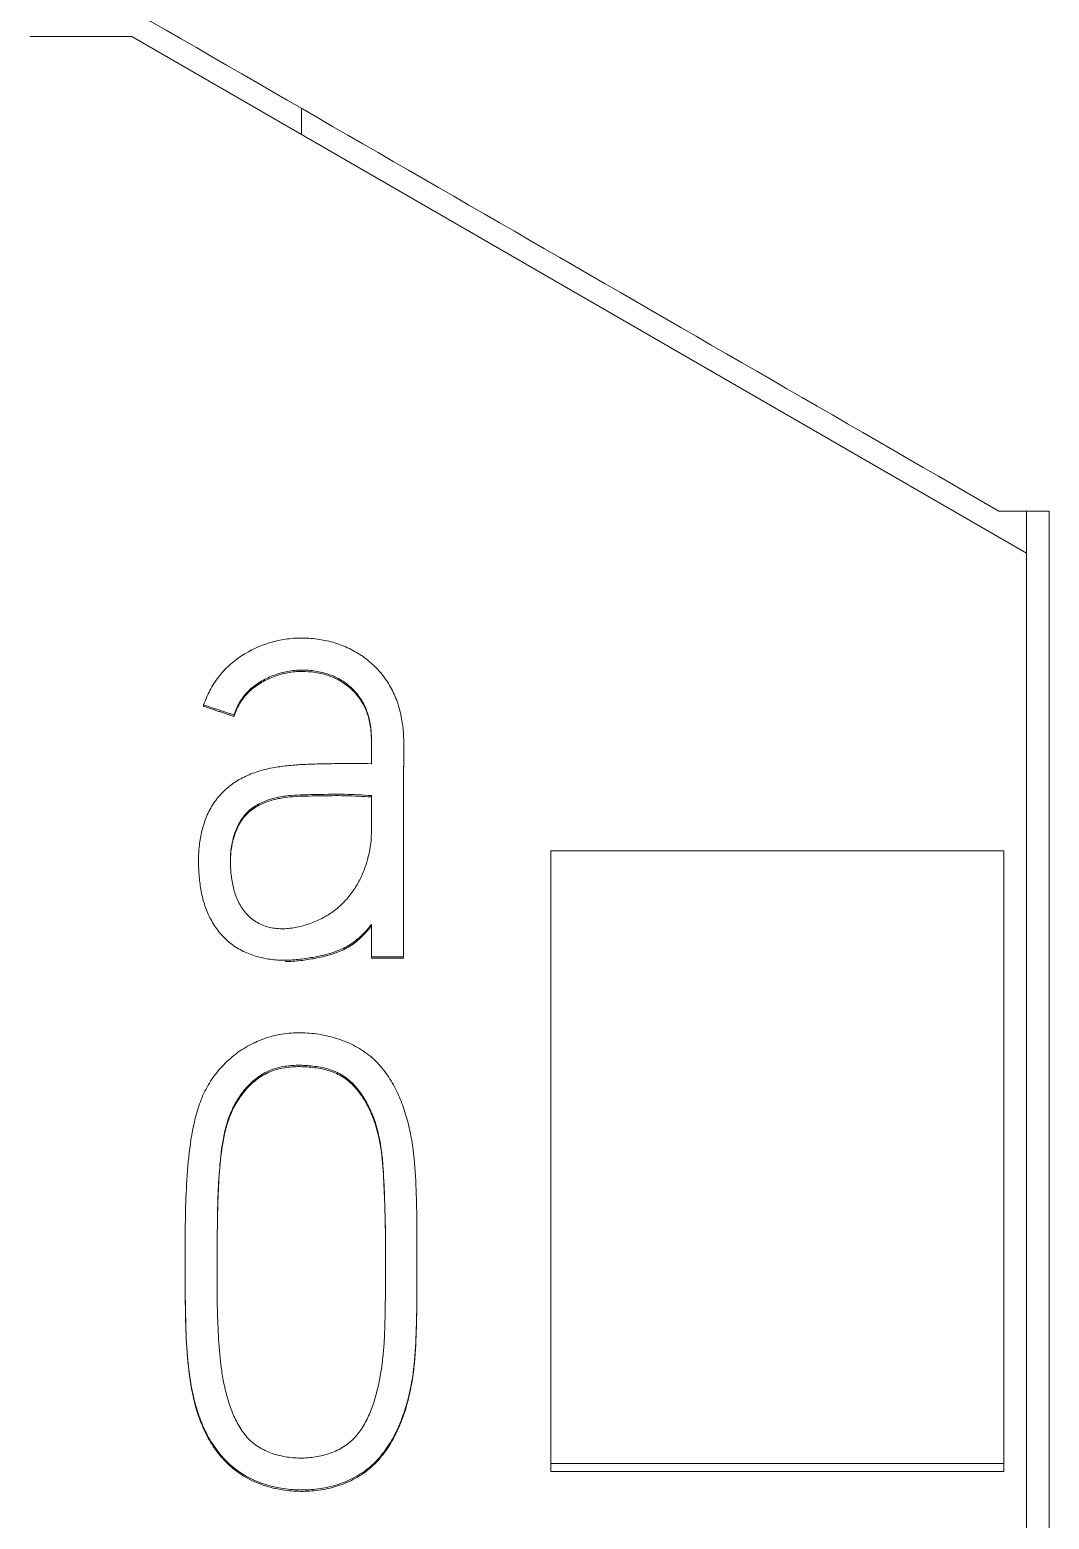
# Model space of a CAD drawing. Header units: millimetres. Extents: x 1359 to 3577, y 1336 to 3557.
# Drawn here: x 2645.97 to 2650.47, y 3034.69 to 3041.27 of the extents above; entities that cross this region are included whole.
import ezdxf

# ---------------------------------------------------------------- set-up
doc = ezdxf.new("R2010")
doc.units = ezdxf.units.MM
doc.layers.add('000-PI-Oprema', color=30, linetype='Continuous', lineweight=5)

msp = doc.modelspace()

# ---------------------------------------------------------------- linework, layer by layer
at = {"layer": '000-PI-Oprema', "color": 0, "linetype": 'ByBlock', "lineweight": 0}
for p, q in [((2646.4213, 3041.2368), (2645.9713, 3041.2368)), ((2646.4213, 3041.2368), (2650.3713, 3038.9563)), ((2647.1713, 3040.8038), (2647.1713, 3040.9208)), ((2650.4713, 3039.142), (2650.2495, 3039.142)), ((2650.4713, 3039.142), (2650.2495, 3039.142)), ((2650.3713, 3039.142), (2650.3713, 3038.9563)), ((2650.3713, 3038.9563), (2650.3713, 2930.1412)), ((2646.7388, 3038.287), (2646.7388, 3038.2808)), ((2646.8719, 3038.2429), (2646.8719, 3038.2367)), ((2647.6231, 3038.0862), (2647.6231, 3038.0924)), ((2647.4794, 3037.887), (2647.4794, 3037.749)), ((2646.7159, 3037.5975), (2646.7159, 3037.5913)), ((2648.2713, 3034.9388), (2648.2713, 3037.6425)), ((2650.2713, 3037.6425), (2648.2713, 3037.6425)), ((2650.2713, 3034.9388), (2650.2713, 3037.6425)), ((2647.4794, 3037.3185), (2647.4794, 3037.1751)), ((2647.4794, 3037.1751), (2647.4794, 3037.1689)), ((2647.4794, 3037.1751), (2647.6209, 3037.1751)), ((2647.6209, 3037.1689), (2647.4794, 3037.1689)), ((2647.6209, 3037.1751), (2647.6209, 3037.1689)), ((2646.6565, 3035.843), (2646.6565, 3035.8368)), ((2647.6804, 3035.795), (2647.6804, 3035.8012)), ((2648.2713, 3034.9048), (2648.2713, 3034.9388)), ((2650.2713, 3034.9388), (2648.2713, 3034.9388)), ((2650.2713, 3034.9048), (2648.2713, 3034.9048)), ((2650.2713, 3034.9048), (2650.2713, 3034.9388))]:
    msp.add_line(p, q, dxfattribs=at)
for points in [[(2645.9713, 3041.6121), (2644.5452, 3040.7888), (2643.1192, 3039.9654), (2641.693, 3039.142)], [(2650.2495, 3039.142), (2648.8234, 3039.9654), (2647.3973, 3040.7888), (2645.9713, 3041.6121)], [(2647.6231, 3038.0862), (2647.6231, 3038.0594), (2647.6223, 3038.0327), (2647.6216, 3038.0059)]]:
    msp.add_open_spline(points, degree=3, dxfattribs=at)
for points, knots in [([(2650.4713, 3039.142), (2650.4713, 3036.0981), (2650.4713, 3026.5281), (2650.4713, 3012.3581), (2650.4713, 2997.7915), (2650.4713, 2983.5816), (2650.4713, 2969.2875), (2650.4713, 2953.801), (2650.4713, 2941.1615), (2650.4713, 2933.1965), (2650.4713, 2929.8557)], [0, 0, 0, 0, 0.083934, 0.263736, 0.389889, 0.484142, 0.653794, 0.78188, 0.908517, 1, 1, 1, 1]), ([(2647.6209, 3037.1751), (2647.6209, 3037.2678), (2647.6209, 3037.3606), (2647.6208, 3037.4998), (2647.6209, 3037.5462), (2647.6211, 3037.6389), (2647.6212, 3037.6853), (2647.6211, 3037.7549), (2647.621, 3037.7781), (2647.6207, 3037.8245), (2647.6202, 3037.8709), (2647.6202, 3037.9172), (2647.6205, 3037.9636), (2647.6209, 3037.9868), (2647.6228, 3038.0564), (2647.6242, 3038.1028), (2647.6203, 3038.1722), (2647.618, 3038.1952), (2647.6102, 3038.2413), (2647.6048, 3038.2639), (2647.591, 3038.3079), (2647.5825, 3038.3295), (2647.5668, 3038.3608), (2647.5611, 3038.3711), (2647.549, 3038.3909), (2647.5425, 3038.4004), (2647.5218, 3038.4282), (2647.5065, 3038.4454), (2647.4812, 3038.4695), (2647.4723, 3038.4772), (2647.4541, 3038.4919), (2647.4447, 3038.4987), (2647.4157, 3038.5181), (2647.3954, 3038.5294), (2647.3635, 3038.544), (2647.3526, 3038.5485), (2647.3307, 3038.5565), (2647.3196, 3038.5601), (2647.286, 3038.5697), (2647.2632, 3038.5745), (2647.2284, 3038.5792), (2647.2167, 3038.5804), (2647.1933, 3038.5819), (2647.1817, 3038.5823), (2647.1468, 3038.5822), (2647.1237, 3038.5805), (2647.0891, 3038.5756), (2647.0776, 3038.5735), (2647.0547, 3038.5685), (2647.0433, 3038.5656), (2646.9874, 3038.5491), (2646.9454, 3038.5297), (2646.8867, 3038.4907), (2646.8684, 3038.4764), (2646.8344, 3038.4452), (2646.8186, 3038.4282), (2646.7972, 3038.4007), (2646.7904, 3038.391), (2646.7777, 3038.3714), (2646.7602, 3038.3412), (2646.7465, 3038.3091), (2646.7388, 3038.287)], [0, 0, 0, 0, 0.125, 0.125, 0.1875, 0.1875, 0.25, 0.25, 0.28125, 0.28125, 0.3125, 0.34375, 0.34375, 0.375, 0.375, 0.4375, 0.4375, 0.46875, 0.46875, 0.5, 0.5, 0.53125, 0.53125, 0.546875, 0.546875, 0.5625, 0.5625, 0.59375, 0.59375, 0.609375, 0.609375, 0.625, 0.625, 0.65625, 0.65625, 0.671875, 0.671875, 0.6875, 0.6875, 0.71875, 0.71875, 0.734375, 0.734375, 0.75, 0.75, 0.78125, 0.78125, 0.796875, 0.796875, 0.8125, 0.8125, 0.875, 0.875, 0.90625, 0.90625, 0.9375, 0.9375, 0.953125, 0.953125, 0.96875, 1, 1, 1, 1]), ([(2646.8719, 3038.2429), (2646.8787, 3038.2623), (2646.887, 3038.2809), (2646.9025, 3038.3071), (2646.9083, 3038.3156), (2646.9209, 3038.332), (2646.9277, 3038.3396), (2646.9492, 3038.3613), (2646.9652, 3038.3739), (2646.9999, 3038.3962), (2647.0181, 3038.4056), (2647.0557, 3038.4212), (2647.0752, 3038.4274), (2647.1154, 3038.4366), (2647.1357, 3038.4394), (2647.1662, 3038.441), (2647.1764, 3038.4411), (2647.1968, 3038.4405), (2647.2072, 3038.4397), (2647.2378, 3038.4362), (2647.2578, 3038.4322), (2647.287, 3038.4235), (2647.2966, 3038.4201), (2647.3156, 3038.4124), (2647.325, 3038.408), (2647.3522, 3038.3935), (2647.369, 3038.3819), (2647.3921, 3038.3617), (2647.3995, 3038.3545), (2647.4133, 3038.3393), (2647.4262, 3038.3235), (2647.4371, 3038.3064), (2647.4471, 3038.2886), (2647.4516, 3038.2793), (2647.4633, 3038.2508), (2647.4689, 3038.2313), (2647.4747, 3038.2012), (2647.4761, 3038.191), (2647.4782, 3038.1706), (2647.4788, 3038.1604), (2647.4797, 3038.1298), (2647.4794, 3038.1094), (2647.4795, 3038.0685), (2647.4797, 3038.0481), (2647.4794, 3038.0277)], [0, 0, 0, 0, 0.0625, 0.0625, 0.09375, 0.09375, 0.125, 0.125, 0.1875, 0.1875, 0.25, 0.25, 0.3125, 0.3125, 0.375, 0.375, 0.40625, 0.40625, 0.4375, 0.4375, 0.5, 0.5, 0.53125, 0.53125, 0.5625, 0.5625, 0.625, 0.625, 0.65625, 0.65625, 0.6875, 0.71875, 0.71875, 0.75, 0.75, 0.8125, 0.8125, 0.84375, 0.84375, 0.875, 0.875, 0.9375, 0.9375, 1, 1, 1, 1]), ([(2647.4795, 3038.1144), (2647.4795, 3038.1241), (2647.4794, 3038.1339), (2647.4788, 3038.1538), (2647.4782, 3038.164), (2647.4762, 3038.1843), (2647.4747, 3038.1945), (2647.4691, 3038.2246), (2647.4635, 3038.2441), (2647.4519, 3038.2724), (2647.4475, 3038.2817), (2647.4375, 3038.2997), (2647.4265, 3038.3168), (2647.4138, 3038.3326), (2647.4001, 3038.3477), (2647.3928, 3038.3549), (2647.3695, 3038.3753), (2647.3528, 3038.3869), (2647.3258, 3038.4015), (2647.3164, 3038.4059), (2647.2973, 3038.4137), (2647.278, 3038.4205), (2647.2581, 3038.4254), (2647.238, 3038.4295), (2647.2278, 3038.4312), (2647.1971, 3038.4347), (2647.1767, 3038.4354), (2647.1461, 3038.4338), (2647.1359, 3038.4328), (2647.1155, 3038.43), (2647.1053, 3038.4281), (2647.0753, 3038.4213), (2647.0559, 3038.4151), (2647.0277, 3038.4034), (2647.0184, 3038.3991), (2647.0002, 3038.3897), (2646.9912, 3038.3845), (2646.9654, 3038.3678), (2646.9493, 3038.3552), (2646.9276, 3038.3334), (2646.9208, 3038.3256), (2646.9083, 3038.3095), (2646.8969, 3038.2926), (2646.8876, 3038.2745), (2646.8791, 3038.256), (2646.8753, 3038.2464), (2646.8719, 3038.2367)], [0, 0, 0, 0, 0.033132, 0.033132, 0.067663, 0.067663, 0.102194, 0.102194, 0.171256, 0.171256, 0.205787, 0.205787, 0.240318, 0.274849, 0.274849, 0.30938, 0.30938, 0.378442, 0.378442, 0.412973, 0.412973, 0.447504, 0.482035, 0.482035, 0.516566, 0.516566, 0.585628, 0.585628, 0.620159, 0.620159, 0.65469, 0.65469, 0.723752, 0.723752, 0.758283, 0.758283, 0.792814, 0.792814, 0.861876, 0.861876, 0.896407, 0.896407, 0.930938, 0.965469, 0.965469, 1, 1, 1, 1]), ([(2647.4794, 3038.0277), (2647.4353, 3038.0287), (2647.3913, 3038.0286), (2647.3252, 3038.028), (2647.3031, 3038.0277), (2647.2591, 3038.027), (2647.215, 3038.0262), (2647.171, 3038.024), (2647.127, 3038.0208), (2647.105, 3038.0186), (2647.0613, 3038.0128), (2647.0396, 3038.0091), (2647.0075, 3038.0017), (2646.9968, 3037.9989), (2646.9756, 3037.9927), (2646.9651, 3037.9891), (2646.9342, 3037.9775), (2646.9145, 3037.9682), (2646.8769, 3037.9463), (2646.859, 3037.9337), (2646.8253, 3037.9049), (2646.8101, 3037.8892), (2646.7834, 3037.855), (2646.7719, 3037.8364), (2646.7522, 3037.7968), (2646.7443, 3037.7765), (2646.7316, 3037.7348), (2646.7267, 3037.7136), (2646.7214, 3037.6811), (2646.72, 3037.6702), (2646.7178, 3037.6484), (2646.7155, 3037.6158), (2646.7157, 3037.5833), (2646.7179, 3037.54), (2646.7198, 3037.5184), (2646.7242, 3037.486), (2646.7259, 3037.4752), (2646.7301, 3037.4537), (2646.7325, 3037.4429), (2646.7407, 3037.4112), (2646.7475, 3037.3905), (2646.7604, 3037.3605), (2646.7651, 3037.3506), (2646.7755, 3037.3312), (2646.7811, 3037.3217), (2646.7991, 3037.2943), (2646.8126, 3037.2772), (2646.8354, 3037.2539), (2646.8434, 3037.2464), (2646.8604, 3037.2324), (2646.8694, 3037.2258), (2646.897, 3037.2078), (2646.9165, 3037.1978), (2646.9472, 3037.1855), (2646.9577, 3037.1818), (2646.9788, 3037.1754), (2646.9894, 3037.1726), (2647.0216, 3037.1657), (2647.0433, 3037.1627), (2647.0872, 3037.16), (2647.1094, 3037.1603), (2647.1533, 3037.1632), (2647.1751, 3037.1659), (2647.2184, 3037.1725), (2647.24, 3037.1764), (2647.2721, 3037.1837), (2647.2828, 3037.1864), (2647.304, 3037.1926), (2647.3146, 3037.196), (2647.3454, 3037.2075), (2647.3651, 3037.2168), (2647.393, 3037.2343), (2647.402, 3037.2407), (2647.4194, 3037.2544), (2647.4277, 3037.2617), (2647.4515, 3037.2845), (2647.466, 3037.301), (2647.4794, 3037.3185)], [0, 0, 0, 0, 0.0625, 0.0625, 0.09375, 0.09375, 0.125, 0.15625, 0.15625, 0.1875, 0.1875, 0.21875, 0.21875, 0.234375, 0.234375, 0.25, 0.25, 0.28125, 0.28125, 0.3125, 0.3125, 0.34375, 0.34375, 0.375, 0.375, 0.40625, 0.40625, 0.4375, 0.4375, 0.453125, 0.453125, 0.46875, 0.5, 0.5, 0.53125, 0.53125, 0.546875, 0.546875, 0.5625, 0.5625, 0.59375, 0.59375, 0.609375, 0.609375, 0.625, 0.625, 0.65625, 0.65625, 0.671875, 0.671875, 0.6875, 0.6875, 0.71875, 0.71875, 0.734375, 0.734375, 0.75, 0.75, 0.78125, 0.78125, 0.8125, 0.8125, 0.84375, 0.84375, 0.875, 0.875, 0.890625, 0.890625, 0.90625, 0.90625, 0.9375, 0.9375, 0.953125, 0.953125, 0.96875, 0.96875, 1, 1, 1, 1]), ([(2647.4794, 3037.749), (2647.4805, 3037.7095), (2647.477, 3037.6707), (2647.4669, 3037.623), (2647.4646, 3037.6135), (2647.4594, 3037.5946), (2647.4565, 3037.5852), (2647.447, 3037.5572), (2647.4395, 3037.5392), (2647.4224, 3037.5043), (2647.4127, 3037.4874), (2647.3964, 3037.4631), (2647.3906, 3037.4552), (2647.3785, 3037.4397), (2647.3721, 3037.432), (2647.3521, 3037.4102), (2647.3379, 3037.3968), (2647.3073, 3037.3727), (2647.2911, 3037.3618), (2647.2653, 3037.3472), (2647.2565, 3037.3426), (2647.2386, 3037.3342), (2647.2295, 3037.3303), (2647.202, 3037.3196), (2647.1832, 3037.3138), (2647.1448, 3037.3046), (2647.125, 3037.3013), (2647.0955, 3037.2992), (2647.0856, 3037.299), (2647.0658, 3037.2998), (2647.0559, 3037.3007), (2647.0265, 3037.3055), (2647.0076, 3037.3113), (2646.9805, 3037.3239), (2646.9719, 3037.3288), (2646.9555, 3037.3398), (2646.9479, 3037.3459), (2646.9333, 3037.3592), (2646.9265, 3037.3665), (2646.914, 3037.3818), (2646.9082, 3037.3898), (2646.8979, 3037.4065), (2646.8932, 3037.4153), (2646.885, 3037.4333), (2646.8814, 3037.4424), (2646.872, 3037.4702), (2646.8676, 3037.4893), (2646.8626, 3037.5184), (2646.8613, 3037.5282), (2646.8591, 3037.5477), (2646.8548, 3037.5964), (2646.8571, 3037.6449), (2646.8677, 3037.6933), (2646.8702, 3037.7029), (2646.8761, 3037.7217), (2646.8795, 3037.731), (2646.891, 3037.7582), (2646.9007, 3037.7759), (2646.9185, 3037.7995), (2646.9249, 3037.8069), (2646.9392, 3037.8208), (2646.9469, 3037.8272), (2646.963, 3037.8388), (2646.9714, 3037.844), (2646.9889, 3037.8535), (2646.998, 3037.8577), (2647.0256, 3037.869), (2647.0446, 3037.8746), (2647.0832, 3037.8829), (2647.103, 3037.8856), (2647.1426, 3037.8892), (2647.1624, 3037.8901), (2647.202, 3037.8912), (2647.2219, 3037.8915), (2647.2813, 3037.8925), (2647.3209, 3037.8932), (2647.4002, 3037.892), (2647.4398, 3037.8899), (2647.4794, 3037.887)], [0, 0, 0, 0, 0.0625, 0.0625, 0.078125, 0.078125, 0.09375, 0.09375, 0.125, 0.125, 0.15625, 0.15625, 0.171875, 0.171875, 0.1875, 0.1875, 0.21875, 0.21875, 0.25, 0.25, 0.265625, 0.265625, 0.28125, 0.28125, 0.3125, 0.3125, 0.34375, 0.34375, 0.359375, 0.359375, 0.375, 0.375, 0.40625, 0.40625, 0.421875, 0.421875, 0.4375, 0.4375, 0.453125, 0.453125, 0.46875, 0.46875, 0.484375, 0.484375, 0.5, 0.5, 0.53125, 0.53125, 0.546875, 0.546875, 0.5625, 0.625, 0.625, 0.640625, 0.640625, 0.65625, 0.65625, 0.6875, 0.6875, 0.703125, 0.703125, 0.71875, 0.71875, 0.734375, 0.734375, 0.75, 0.75, 0.78125, 0.78125, 0.8125, 0.8125, 0.84375, 0.84375, 0.875, 0.875, 0.9375, 0.9375, 1, 1, 1, 1]), ([(2647.4794, 3037.8808), (2647.4408, 3037.8836), (2647.4021, 3037.8857), (2647.325, 3037.887), (2647.2864, 3037.8864), (2647.2286, 3037.8854), (2647.2094, 3037.8852), (2647.1709, 3037.8843), (2647.1516, 3037.8835), (2647.1132, 3037.8806), (2647.094, 3037.8784), (2647.0653, 3037.873), (2647.0558, 3037.8709), (2647.0367, 3037.8658), (2647.0271, 3037.8628), (2646.999, 3037.8525), (2646.9811, 3037.844), (2646.9559, 3037.8278), (2646.9478, 3037.8218), (2646.9328, 3037.8088), (2646.9259, 3037.8018), (2646.9131, 3037.7866), (2646.9073, 3037.7785), (2646.8967, 3037.7616), (2646.892, 3037.7529), (2646.8836, 3037.7351), (2646.8799, 3037.7259), (2646.8734, 3037.7073), (2646.8705, 3037.6977), (2646.8601, 3037.6563), (2646.8567, 3037.6239), (2646.8567, 3037.5912)], [0, 0, 0, 0, 0.14645, 0.14645, 0.292901, 0.292901, 0.366126, 0.366126, 0.439351, 0.439351, 0.512576, 0.512576, 0.549189, 0.549189, 0.585802, 0.585802, 0.659027, 0.659027, 0.695639, 0.695639, 0.732252, 0.732252, 0.768865, 0.768865, 0.805477, 0.805477, 0.84209, 0.84209, 0.878702, 0.878702, 1, 1, 1, 1]), ([(2647.4794, 3037.3124), (2647.4661, 3037.2949), (2647.4517, 3037.2785), (2647.4281, 3037.2559), (2647.4199, 3037.2487), (2647.4028, 3037.2351), (2647.3937, 3037.2286), (2647.3659, 3037.211), (2647.3463, 3037.2017), (2647.3055, 3037.1864), (2647.2842, 3037.1804), (2647.2415, 3037.1705), (2647.2201, 3037.1666), (2647.177, 3037.1599), (2647.1441, 3037.1559), (2647.1108, 3037.1545), (2647.0993, 3037.1544)], [0, 0, 0, 0, 0.15321, 0.15321, 0.229815, 0.229815, 0.306419, 0.306419, 0.459629, 0.459629, 0.612839, 0.612839, 0.766049, 0.766049, 0.919258, 1, 1, 1, 1]), ([(2646.9976, 3036.8111), (2647.0231, 3036.8206), (2647.0491, 3036.8276), (2647.1019, 3036.8371), (2647.1287, 3036.8397), (2647.1831, 3036.8405), (2647.2101, 3036.8388), (2647.2633, 3036.8314), (2647.2897, 3036.8258), (2647.3418, 3036.8105), (2647.3671, 3036.8011), (2647.4035, 3036.7837), (2647.4153, 3036.7774), (2647.4385, 3036.7635), (2647.4498, 3036.7559), (2647.4822, 3036.7314), (2647.5016, 3036.713), (2647.5279, 3036.6827), (2647.5362, 3036.6722), (2647.552, 3036.6503), (2647.5594, 3036.639), (2647.5803, 3036.6046), (2647.5924, 3036.5808), (2647.6135, 3036.5318), (2647.6227, 3036.5067), (2647.6344, 3036.4682), (2647.638, 3036.4552), (2647.6446, 3036.4293), (2647.6534, 3036.3903), (2647.6682, 3036.299), (2647.6733, 3036.2201), (2647.6779, 3036.1147), (2647.6791, 3036.0619), (2647.6803, 3035.9563), (2647.6804, 3035.9034), (2647.6805, 3035.7977), (2647.6805, 3035.692), (2647.679, 3035.5864), (2647.6757, 3035.4809), (2647.6732, 3035.4282), (2647.6621, 3035.3232), (2647.6535, 3035.2709), (2647.6362, 3035.206), (2647.6325, 3035.193), (2647.6243, 3035.1673), (2647.6199, 3035.1546), (2647.6058, 3035.1168), (2647.5951, 3035.0922), (2647.5766, 3035.0563), (2647.57, 3035.0444), (2647.556, 3035.0213), (2647.5486, 3035.0101), (2647.5252, 3034.9774), (2647.5079, 3034.9571), (2647.4788, 3034.9293), (2647.4686, 3034.9206), (2647.4469, 3034.904), (2647.4357, 3034.8963), (2647.4011, 3034.8752), (2647.3769, 3034.8635), (2647.3388, 3034.8493), (2647.3258, 3034.845), (2647.2996, 3034.8378), (2647.2864, 3034.8347), (2647.2466, 3034.8271), (2647.2198, 3034.8242), (2647.1658, 3034.8222), (2647.1383, 3034.8232), (2647.0846, 3034.8292), (2647.0581, 3034.8341), (2647.0191, 3034.8447), (2647.0062, 3034.8487), (2646.9806, 3034.858), (2646.9679, 3034.8632), (2646.9311, 3034.8803), (2646.9078, 3034.8939), (2646.875, 3034.9178), (2646.8644, 3034.9264), (2646.8443, 3034.9447), (2646.8347, 3034.9543), (2646.8075, 3034.9842), (2646.7912, 3035.0058), (2646.7693, 3035.0401), (2646.7624, 3035.0518), (2646.7496, 3035.0756), (2646.7437, 3035.0876), (2646.7271, 3035.1242), (2646.7177, 3035.1493), (2646.7057, 3035.1878), (2646.7021, 3035.2008), (2646.6954, 3035.227), (2646.6924, 3035.2402), (2646.6842, 3035.2797), (2646.6799, 3035.3061), (2646.662, 3035.4385), (2646.6594, 3035.5451), (2646.6572, 3035.7051), (2646.6567, 3035.7584), (2646.6564, 3035.8652), (2646.6566, 3035.9186), (2646.658, 3036.0252), (2646.6592, 3036.0785), (2646.6639, 3036.1848), (2646.6676, 3036.2379), (2646.6785, 3036.3436), (2646.6856, 3036.3962), (2646.7039, 3036.4745), (2646.7113, 3036.5005), (2646.7252, 3036.5391), (2646.7303, 3036.5519), (2646.7414, 3036.5767), (2646.7475, 3036.5889), (2646.7672, 3036.6245), (2646.7824, 3036.6471), (2646.8085, 3036.6791), (2646.8177, 3036.6893), (2646.8367, 3036.7089), (2646.8466, 3036.7183), (2646.8774, 3036.745), (2646.8995, 3036.7611), (2646.935, 3036.7824), (2646.9472, 3036.7889), (2646.9658, 3036.7979), (2646.9752, 3036.8022), (2646.9847, 3036.8061), (2646.9911, 3036.8087), (2646.9944, 3036.81), (2646.9976, 3036.8111)], [0, 0, 0, 0, 0.015625, 0.015625, 0.03125, 0.03125, 0.046875, 0.046875, 0.0625, 0.0625, 0.078125, 0.078125, 0.085937, 0.085937, 0.09375, 0.09375, 0.109375, 0.109375, 0.117187, 0.117187, 0.125, 0.125, 0.140625, 0.140625, 0.15625, 0.15625, 0.164062, 0.164062, 0.171875, 0.1875, 0.21875, 0.21875, 0.25, 0.25, 0.28125, 0.28125, 0.3125, 0.34375, 0.34375, 0.375, 0.375, 0.40625, 0.40625, 0.414062, 0.414062, 0.421875, 0.421875, 0.4375, 0.4375, 0.445312, 0.445312, 0.453125, 0.453125, 0.46875, 0.46875, 0.476562, 0.476562, 0.484375, 0.484375, 0.5, 0.5, 0.507812, 0.507812, 0.515625, 0.515625, 0.53125, 0.53125, 0.546875, 0.546875, 0.5625, 0.5625, 0.570312, 0.570312, 0.578125, 0.578125, 0.59375, 0.59375, 0.601562, 0.601562, 0.609375, 0.609375, 0.625, 0.625, 0.632812, 0.632812, 0.640625, 0.640625, 0.65625, 0.65625, 0.664062, 0.664062, 0.671875, 0.671875, 0.6875, 0.6875, 0.75, 0.75, 0.78125, 0.78125, 0.8125, 0.8125, 0.84375, 0.84375, 0.875, 0.875, 0.90625, 0.90625, 0.921875, 0.921875, 0.929687, 0.929687, 0.9375, 0.9375, 0.953125, 0.953125, 0.960937, 0.960937, 0.96875, 0.96875, 0.984375, 0.984375, 0.992187, 0.992187, 0.996094, 0.998047, 0.998047, 1, 1, 1, 1]), ([(2647.3406, 3036.6588), (2647.3605, 3036.6479), (2647.3782, 3036.6343), (2647.4101, 3036.6032), (2647.4245, 3036.5855), (2647.4496, 3036.5486), (2647.4605, 3036.5292), (2647.4797, 3036.489), (2647.4881, 3036.4681), (2647.5093, 3036.4046), (2647.5181, 3036.3613), (2647.5267, 3036.2953), (2647.5287, 3036.2731), (2647.532, 3036.2287), (2647.5331, 3036.2064), (2647.5384, 3036.0952), (2647.541, 3036.0062), (2647.5425, 3035.8282), (2647.5416, 3035.7391), (2647.5401, 3035.6055), (2647.5392, 3035.5387), (2647.5354, 3035.4719), (2647.5319, 3035.4275), (2647.5297, 3035.4053), (2647.5213, 3035.3391), (2647.5133, 3035.2955), (2647.4967, 3035.231), (2647.4903, 3035.2097), (2647.4752, 3035.1675), (2647.4665, 3035.1469), (2647.451, 3035.1172), (2647.4455, 3035.1075), (2647.4334, 3035.0886), (2647.4269, 3035.0794), (2647.406, 3035.0531), (2647.3901, 3035.0374), (2647.363, 3035.0172), (2647.3534, 3035.0111), (2647.3339, 3035.0002), (2647.3238, 3034.9953), (2647.3032, 3034.9866), (2647.2925, 3034.9828), (2647.2709, 3034.9763), (2647.26, 3034.9736), (2647.2272, 3034.9669), (2647.205, 3034.9644), (2647.1713, 3034.9633), (2647.16, 3034.9634), (2647.1375, 3034.9645), (2647.1264, 3034.9655), (2647.0932, 3034.9699), (2647.0713, 3034.9745), (2647.0392, 3034.9848), (2647.0286, 3034.9888), (2647.008, 3034.9979), (2646.9881, 3035.0081), (2646.9695, 3035.0206), (2646.9516, 3035.0345), (2646.9433, 3035.0421), (2646.9278, 3035.0581), (2646.9206, 3035.0667), (2646.9073, 3035.0846), (2646.901, 3035.094), (2646.8838, 3035.1229), (2646.8743, 3035.143), (2646.8577, 3035.1842), (2646.8507, 3035.2053), (2646.8383, 3035.2483), (2646.833, 3035.2699), (2646.824, 3035.3132), (2646.813, 3035.3783), (2646.8075, 3035.4438), (2646.7994, 3035.5749), (2646.7982, 3035.6627), (2646.7981, 3035.7945), (2646.7984, 3035.8384), (2646.7988, 3035.9263), (2646.799, 3035.9702), (2646.8003, 3036.0581), (2646.8013, 3036.102), (2646.8053, 3036.1898), (2646.8082, 3036.2337), (2646.8167, 3036.3212), (2646.8224, 3036.3648), (2646.8352, 3036.4183), (2646.8381, 3036.429), (2646.8444, 3036.4501), (2646.8479, 3036.4604), (2646.8594, 3036.4912), (2646.8685, 3036.511), (2646.8901, 3036.5493), (2646.9026, 3036.5678), (2646.9303, 3036.6019), (2646.9456, 3036.6177), (2646.9712, 3036.639), (2646.9801, 3036.6457), (2646.9986, 3036.6578), (2647.0082, 3036.6633), (2647.028, 3036.6729), (2647.0383, 3036.677), (2647.0595, 3036.6841), (2647.0702, 3036.687), (2647.1026, 3036.6939), (2647.1245, 3036.6962), (2647.1578, 3036.6971), (2647.169, 3036.697), (2647.1911, 3036.696), (2647.2021, 3036.6952), (2647.2351, 3036.6918), (2647.2569, 3036.6884), (2647.2891, 3036.6801), (2647.2998, 3036.6767), (2647.3154, 3036.6708), (2647.3231, 3036.6676), (2647.3307, 3036.664), (2647.3357, 3036.6615), (2647.3381, 3036.6602), (2647.3406, 3036.6588)], [0, 0, 0, 0, 0.015625, 0.015625, 0.03125, 0.03125, 0.046875, 0.046875, 0.0625, 0.0625, 0.09375, 0.09375, 0.109375, 0.109375, 0.125, 0.125, 0.1875, 0.1875, 0.25, 0.25, 0.28125, 0.296875, 0.296875, 0.3125, 0.3125, 0.34375, 0.34375, 0.359375, 0.359375, 0.375, 0.375, 0.382813, 0.382813, 0.390625, 0.390625, 0.40625, 0.40625, 0.414063, 0.414063, 0.421875, 0.421875, 0.429688, 0.429688, 0.4375, 0.4375, 0.453125, 0.453125, 0.460938, 0.460938, 0.46875, 0.46875, 0.484375, 0.484375, 0.492188, 0.492188, 0.5, 0.507813, 0.507813, 0.515625, 0.515625, 0.523438, 0.523438, 0.53125, 0.53125, 0.546875, 0.546875, 0.5625, 0.5625, 0.578125, 0.578125, 0.59375, 0.625, 0.625, 0.6875, 0.6875, 0.71875, 0.71875, 0.75, 0.75, 0.78125, 0.78125, 0.8125, 0.8125, 0.84375, 0.84375, 0.851563, 0.851563, 0.859375, 0.859375, 0.875, 0.875, 0.890625, 0.890625, 0.90625, 0.90625, 0.914063, 0.914063, 0.921875, 0.921875, 0.929688, 0.929688, 0.9375, 0.9375, 0.953125, 0.953125, 0.960938, 0.960938, 0.96875, 0.96875, 0.984375, 0.984375, 0.992188, 0.992188, 0.996094, 0.998047, 0.998047, 1, 1, 1, 1]), ([(2647.3406, 3036.6527), (2647.3207, 3036.6636), (2647.2998, 3036.6711), (2647.2675, 3036.6795), (2647.2566, 3036.6817), (2647.2346, 3036.6854), (2647.2234, 3036.6869), (2647.1899, 3036.6902), (2647.1677, 3036.6913), (2647.1233, 3036.6899), (2647.1012, 3036.6875), (2647.0681, 3036.6803), (2647.0572, 3036.6773), (2647.036, 3036.67), (2647.0257, 3036.6657), (2647.0057, 3036.6557), (2646.996, 3036.65), (2646.9772, 3036.6374), (2646.9683, 3036.6305), (2646.9512, 3036.616), (2646.9431, 3036.6083), (2646.9276, 3036.592), (2646.9202, 3036.5835), (2646.8993, 3036.557), (2646.8871, 3036.5384), (2646.8712, 3036.5091), (2646.8662, 3036.4991), (2646.8572, 3036.4787), (2646.853, 3036.4682), (2646.8417, 3036.4365), (2646.8357, 3036.4151), (2646.8211, 3036.3504), (2646.8157, 3036.3065), (2646.8075, 3036.2184), (2646.8047, 3036.174), (2646.801, 3036.0854), (2646.8, 3036.0411), (2646.7989, 3035.9525), (2646.7988, 3035.9082), (2646.7984, 3035.8251), (2646.7982, 3035.7864), (2646.7982, 3035.7476)], [0, 0, 0, 0, 0.050638, 0.050638, 0.075957, 0.075957, 0.101276, 0.101276, 0.151914, 0.151914, 0.202552, 0.202552, 0.227871, 0.227871, 0.25319, 0.25319, 0.278509, 0.278509, 0.303828, 0.303828, 0.329147, 0.329147, 0.354466, 0.354466, 0.405104, 0.405104, 0.430423, 0.430423, 0.455742, 0.455742, 0.50638, 0.50638, 0.607656, 0.607656, 0.708933, 0.708933, 0.810209, 0.810209, 0.911485, 0.911485, 1, 1, 1, 1]), ([(2647.542, 3035.8431), (2647.542, 3035.8682), (2647.5419, 3035.8934), (2647.5408, 3036.0067), (2647.5382, 3036.095), (2647.5318, 3036.2272), (2647.5292, 3036.2712), (2647.5175, 3036.3589), (2647.5083, 3036.4018), (2647.4873, 3036.4638), (2647.4792, 3036.4841), (2647.4648, 3036.514), (2647.4596, 3036.5239), (2647.4486, 3036.5432), (2647.4369, 3036.562), (2647.4236, 3036.5797), (2647.4095, 3036.5967), (2647.402, 3036.605), (2647.3859, 3036.6205), (2647.3775, 3036.6278), (2647.3642, 3036.6378), (2647.3597, 3036.641), (2647.3503, 3036.6471), (2647.3456, 3036.6499), (2647.3406, 3036.6527)], [0, 0, 0, 0, 0.086827, 0.086827, 0.391218, 0.391218, 0.543414, 0.543414, 0.695609, 0.695609, 0.771707, 0.771707, 0.809756, 0.809756, 0.847805, 0.885853, 0.885853, 0.923902, 0.923902, 0.961951, 0.961951, 0.980976, 0.980976, 1, 1, 1, 1]), ([(2646.6565, 3035.8368), (2646.6565, 3035.7741), (2646.657, 3035.7114), (2646.6586, 3035.5952), (2646.6596, 3035.5418), (2646.6647, 3035.435), (2646.6689, 3035.3816), (2646.6831, 3035.2752), (2646.6932, 3035.2227), (2646.7129, 3035.1585), (2646.7172, 3035.1458), (2646.7266, 3035.1206), (2646.7316, 3035.1082), (2646.7479, 3035.0717), (2646.7604, 3035.0482), (2646.7817, 3035.0144), (2646.7892, 3035.0034), (2646.8053, 3034.9818), (2646.8138, 3034.9713), (2646.8408, 3034.9411), (2646.8603, 3034.9229), (2646.8925, 3034.8987), (2646.9037, 3034.8912), (2646.9269, 3034.8771), (2646.9389, 3034.8707), (2646.9753, 3034.8533), (2647.0005, 3034.8439), (2647.0395, 3034.8328), (2647.0528, 3034.8297), (2647.0793, 3034.8244), (2647.0926, 3034.8223), (2647.1327, 3034.8174), (2647.1596, 3034.8161), (2647.2002, 3034.8171), (2647.2138, 3034.818), (2647.2406, 3034.8207), (2647.2539, 3034.8225), (2647.2934, 3034.8296), (2647.3193, 3034.8363), (2647.3574, 3034.8498), (2647.37, 3034.855), (2647.3946, 3034.8664), (2647.4065, 3034.8726), (2647.4413, 3034.8931), (2647.463, 3034.9089), (2647.493, 3034.9364), (2647.5025, 3034.9461), (2647.5204, 3034.9663), (2647.5372, 3034.9872), (2647.5523, 3035.0095), (2647.5666, 3035.0324), (2647.5733, 3035.0442), (2647.5922, 3035.0799), (2647.6031, 3035.1043), (2647.6223, 3035.154), (2647.6305, 3035.1794), (2647.6448, 3035.2311), (2647.6507, 3035.2574), (2647.6603, 3035.3102), (2647.6641, 3035.3366), (2647.6728, 3035.416), (2647.6754, 3035.4691), (2647.6789, 3035.5755), (2647.6797, 3035.6287), (2647.6804, 3035.7196), (2647.6804, 3035.7573), (2647.6804, 3035.795)], [0, 0, 0, 0, 0.073866, 0.073866, 0.136839, 0.136839, 0.199811, 0.199811, 0.262783, 0.262783, 0.278526, 0.278526, 0.29427, 0.29427, 0.325756, 0.325756, 0.341499, 0.341499, 0.357242, 0.357242, 0.388728, 0.388728, 0.404471, 0.404471, 0.420214, 0.420214, 0.4517, 0.4517, 0.467443, 0.467443, 0.483186, 0.483186, 0.514673, 0.514673, 0.530416, 0.530416, 0.546159, 0.546159, 0.577645, 0.577645, 0.593388, 0.593388, 0.609131, 0.609131, 0.640617, 0.640617, 0.65636, 0.65636, 0.672103, 0.687846, 0.687846, 0.703589, 0.703589, 0.735076, 0.735076, 0.766562, 0.766562, 0.798048, 0.798048, 0.829534, 0.829534, 0.892506, 0.892506, 0.955479, 0.955479, 1, 1, 1, 1])]:
    msp.add_open_spline(points, degree=3, knots=knots, dxfattribs=at)
for points, weights in [([(2646.7388, 3038.287), (2646.8054, 3038.265), (2646.8719, 3038.2429)], [0.499999970269, 0.500000029731, 0.499999970269]), ([(2646.8719, 3038.2367), (2646.8054, 3038.2588), (2646.7388, 3038.2808)], [0.499999611809, 0.500000388191, 0.499999611809])]:
    msp.add_rational_spline(points, weights, degree=2, dxfattribs=at)

doc.saveas('drawing.dxf')
